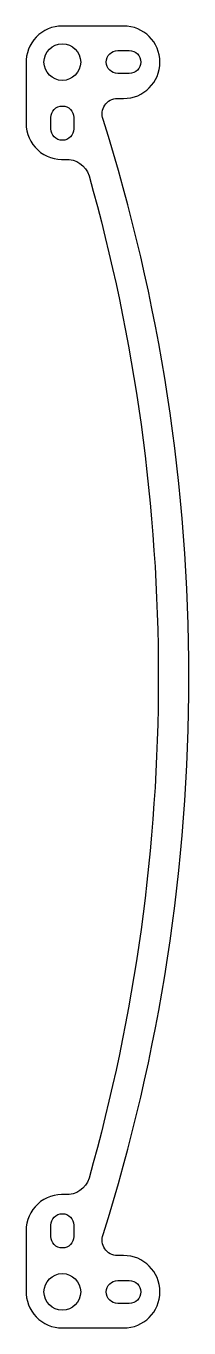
# Model space of a CAD drawing. Header units: millimetres. Extents: x 62 to 84, y -85 to 85.
import ezdxf

# ---------------------------------------------------------------- set-up
doc = ezdxf.new("R2010")
doc.units = ezdxf.units.MM

msp = doc.modelspace()

# ---------------------------------------------------------------- linework, layer by layer
for points in [[(67.52, 67.73, -0.35292), (70.63, 65.61, -0.138114), (70.63, -65.61, -0.35292), (67.52, -67.73, 0.437778), (62.4, -72.46), (62.4, -80.28, 0.424667), (67.14, -85.2), (75.15, -85.2, 1), (75.15, -75.71), (74.34, -75.71, -0.529956), (72.48, -72.97, 0.153624), (72.48, 72.97, -0.529956), (74.34, 75.71), (75.15, 75.71, 1), (75.15, 85.2), (67.14, 85.2, 0.424667), (62.4, 80.28), (62.4, 72.46, 0.437778)], [(74.39, 78.98, -1), (74.39, 81.98), (75.89, 81.98, -1), (75.89, 78.98)], [(65.65, 71.74), (65.65, 73.23, -1), (68.64, 73.23), (68.64, 71.74, -1)], [(65.65, -71.74, -1), (68.64, -71.74), (68.64, -73.23, -1), (65.65, -73.23)], [(75.89, -81.98), (74.39, -81.98, -1), (74.39, -78.98), (75.89, -78.98, -1)]]:
    msp.add_lwpolyline(points, format="xyb", close=True)
for centre in [(67.14, 80.48), (67.14, -80.48)]:
    msp.add_circle(centre, 2.4)

doc.saveas('drawing.dxf')
